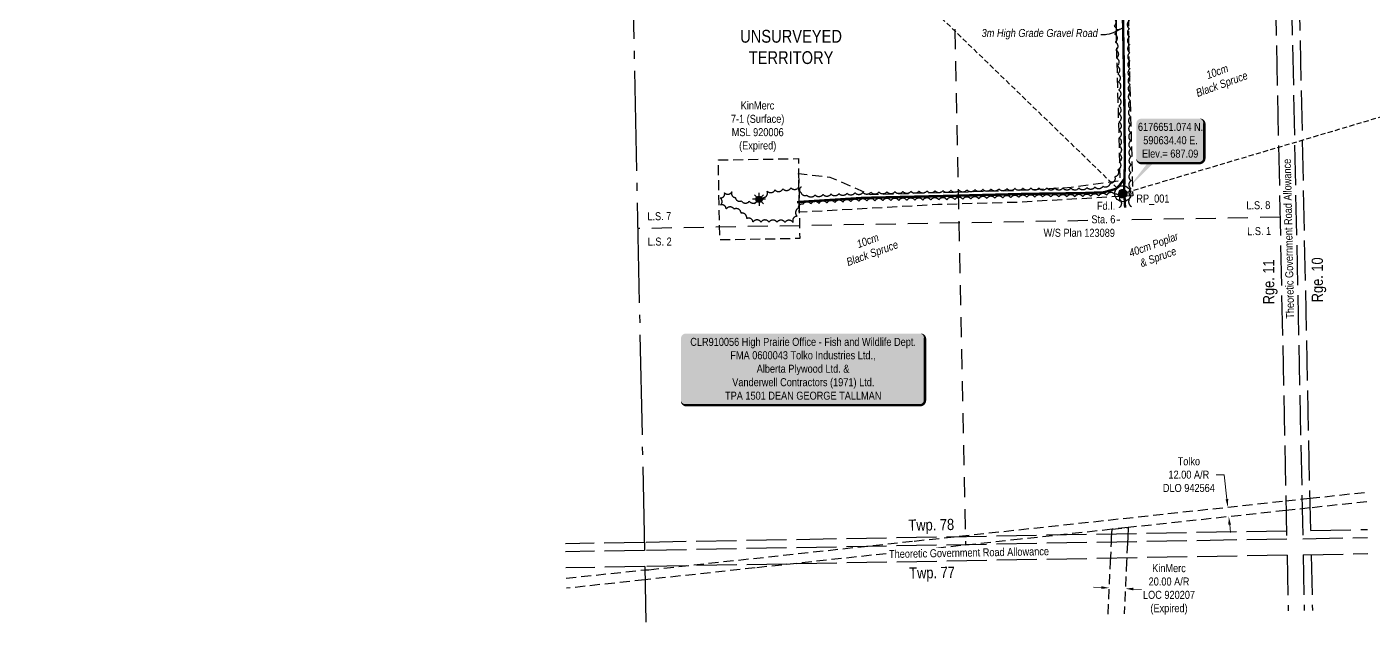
# Model space of a CAD drawing. Extents: x 589216 to 594376, y 6176108 to 6179908.
# Drawn here: x 589265 to 590947, y 6176108 to 6176859 of the extents above; entities that cross this region are included whole.
import ezdxf
from ezdxf.enums import TextEntityAlignment as Align

# ---------------------------------------------------------------- set-up
doc = ezdxf.new("R2010")
doc.units = 0
doc.header["$LTSCALE"] = 5
doc.header["$PDSIZE"] = 0.5
for name, pattern in [('0', [1, 1, 0]), ('foc-ACCESSROAD', [3.75, 2.5, -1.25]), ('foc-LSD', [8, 5, -3]), ('foc-QUARTERLINE', [33, 25, -3, 2, -3]), ('foc-TIELINE', [1.875, 1.25, -0.625]), ('foc-UNSURVEYED', [12.5, 10, -2.5])]:
    doc.linetypes.add(name, pattern=pattern)
doc.layers.get('Defpoints').update_dxf_attribs({"color": 9})
for name, color, linetype in [('35', 37, 'Continuous'), ('AS-ROADS', 254, 'Continuous'), ('AS-SYMBOL', 7, 'Continuous'), ('C-AR', 13, 'foc-ACCESSROAD'), ('C-WS', 13, 'foc-ACCESSROAD'), ('D-TXT', 6, 'Continuous'), ('DETAIL-T', 7, 'Continuous'), ('F-AR', 190, 'foc-ACCESSROAD'), ('L-MON', 1, 'Continuous'), ('L-QSEC', 8, 'foc-QUARTERLINE'), ('L-ROAD-T', 7, 'Continuous'), ('L-SECTION-LSD', 7, 'foc-LSD'), ('L-TIE', 7, 'foc-TIELINE'), ('L-UNS-T', 3, 'Continuous'), ('L-USEC', 7, 'foc-UNSURVEYED'), ('T-BUSH', 110, '0'), ('T-BUSH-T', 110, 'Continuous')]:
    doc.layers.add(name, color=color, linetype=linetype)
for name, color, linetype, lineweight in [('C-AR-T', 13, 'Continuous', 9), ('C-WS-T', 13, 'Continuous', 9), ('F-AR-T', 190, 'Continuous', 9), ('T-TEXT', 48, 'Continuous', 18)]:
    doc.layers.add(name, color=color, linetype=linetype, lineweight=lineweight)
doc.styles.add('100L', font='ARIALN.TTF', dxfattribs={"height": 11})
doc.styles.add('80', font='ARIALN.TTF', dxfattribs={"height": 10})
doc.styles.add('80CG', font='ARIALN.TTF', dxfattribs={"height": 10})
doc.styles.add('80L', font='ARIALN.TTF', dxfattribs={"height": 10})
doc.styles.add('80LS', font='ARIALNI.TTF', dxfattribs={"height": 10})
doc.dimstyles.new('Compass 5 000', dxfattribs={"dimscale": 5, "dimtxt": 9, "dimasz": 2, "dimexe": 0.2, "dimexo": 0.0625, "dimgap": 0.5, "dimtad": 0, "dimtih": 1, "dimtoh": 1, "dimzin": 0, "dimdsep": 46, "dimtxsty": '80CG', "dimcen": 0.1, "dimse1": 1, "dimse2": 1, "dimclrd": 256, "dimclrt": 256, "dimaunit": 1, "dimadec": 4, "dimazin": 0, "dimtfac": 0.06, "dimtofl": 0, "dimtmove": 0, "dimatfit": 1, "dimfxl": 0.2, "dimtolj": 1, "dimtzin": 0, "dimlwd": -1, "dimarcsym": 0})

# ---------------------------------------------------------------- blocks, each defined once
blk = doc.blocks.new('fdia')
at = {"color": 255, "const_width": 1}
blk.add_lwpolyline([(-0.5, 0, 1), (0.5, 0, 1)], format="xyb", close=True, dxfattribs=at)
blk = doc.blocks.new('Fdiaa')
blk.add_blockref('fdia', (0, 0))
blk = doc.blocks.new('fdib')
at = {"color": 1, "const_width": 1.6}
blk.add_lwpolyline([(-0.4, 0, 1), (0.4, 0, 1)], format="xyb", close=True, dxfattribs=at)
at = {"color": 1}
blk.add_circle((0, 0), 0.8, dxfattribs=at)
blk = doc.blocks.new('Fdibb')
blk.add_blockref('fdib', (0, 0))
blk = doc.blocks.new('fdicc')
for name in ['Fdibb', 'Fdiaa']:
    blk.add_blockref(name, (0, 0))
blk = doc.blocks.new('FDI')
blk.add_blockref('fdicc', (0, 0))
blk = doc.blocks.new('GAS')
h = blk.add_hatch(color=255)
h.dxf.hatch_style = 1
edge = h.paths.add_edge_path()
edge.add_arc((0, 0), 0.9, 0, 360)
for p, q in [((-0.81, 0), (-1.62, 0)), ((-0.57, 0.57), (-1.14, 1.14)), ((0, 0.81), (0, 1.62)), ((0.57, 0.57), (1.14, 1.14)), ((1.62, 0), (0.81, 0)), ((-0.57, -0.57), (-1.14, -1.14)), ((0, -0.81), (0, -1.62)), ((1.14, -1.14), (0.57, -0.57))]:
    blk.add_line(p, q)
blk.add_circle((0, 0), 0.8)
blk = doc.blocks.new('*U449')
h = blk.add_hatch(color=254)
edge = h.paths.add_edge_path()
edge.add_line((-36.5, -28.5), (36.5, -28.5))
edge.add_arc((36.5, -22.5), 6, 270, 360)
edge.add_line((42.5, -22.5), (42.5, 21))
edge.add_arc((36.5, 21), 6, 0, 90)
edge.add_line((36.5, 27), (-36.5, 27))
edge.add_arc((-36.5, 21), 6, 90, 180)
edge.add_line((-42.5, 21), (-42.5, -22.5))
edge.add_arc((-36.5, -22.5), 6, 180, 270)
at = {"color": 1, "flags": 128}
blk.add_lwpolyline([(-36.5, -28.5, 3, 3, 0), (36.5, -28.5, 3, 3, 0.414214), (42.5, -22.5, 3, 3, 0), (42.5, 21, 3, 0, 0.414214), (36.5, 27, 0, 0, 0), (-36.5, 27, 0, 0, 0.414214), (-42.5, 21, 0, 0, 0), (-42.5, -22.5, 0, 3, 0.414214)], format="xyseb", close=True, dxfattribs=at)
blk.add_lwpolyline([(-53.4, -60.7, 0, 10, 0), (0, 0, 5, 5, 0)], format="xyseb", dxfattribs=at)
at = {"color": 1, "style": '80'}
blk.add_attdef('ENTER_TEXT_001', (-36, -5), '', height=10, dxfattribs=at)
blk = doc.blocks.new('*D451')
at = {"layer": 'Defpoints', "color": 0, "transparency": 16777216}
for p in [(590761.6, 6176259), (590765.5, 6176259.4), (590762.9, 6176247.1)]:
    blk.add_point(p, dxfattribs=at)
at = {"layer": 'F-AR-T', "transparency": 16777216}
for p, q in [((590761.1, 6176300), (590751.1, 6176300)), ((590764.4, 6176269.4), (590761.1, 6176300)), ((590767.9, 6176237.6), (590769, 6176227.6))]:
    blk.add_line(p, q, dxfattribs=at)
for points in [[(590766.1, 6176269.6), (590762.8, 6176269.2), (590765.5, 6176259.4)], [(590769.5, 6176237.7), (590766.2, 6176237.4), (590766.8, 6176247.5)]]:
    blk.add_solid(points, dxfattribs=at)
at = {"layer": 'F-AR-T', "transparency": 16777216, "insert": (590716.9, 6176300), "char_height": 10, "attachment_point": 5, "style": '80CG'}
blk.add_mtext('\\A1;Tolko\\P12.00 A/R\\PDLO 942564', dxfattribs=at)
blk = doc.blocks.new('*D452')
at = {"layer": 'C-AR-T', "transparency": 16777216}
for p, q in [((590607.6, 6176158.9), (590597.6, 6176159.4)), ((590647.6, 6176157.1), (590657.8, 6176156.7))]:
    blk.add_line(p, q, dxfattribs=at)
for points in [[(590607.7, 6176160.6), (590607.5, 6176157.3), (590617.6, 6176158.5)], [(590647.7, 6176158.8), (590647.5, 6176155.4), (590637.6, 6176157.6)]]:
    blk.add_solid(points, dxfattribs=at)
at = {"layer": 'Defpoints', "color": 0, "transparency": 16777216}
for p in [(590618.2, 6176171.3), (590638.2, 6176170.4), (590637.6, 6176157.6)]:
    blk.add_point(p, dxfattribs=at)
at = {"layer": 'C-AR-T', "transparency": 16777216, "insert": (590692.1, 6176156.7), "char_height": 10, "attachment_point": 5, "style": '80CG'}
blk.add_mtext('\\A1;KinMerc\\P20.00 A/R\\PLOC 920207\\P(Expired)', dxfattribs=at)
blk = doc.blocks.new('*U432')
h = blk.add_hatch(color=255)
edge = h.paths.add_edge_path()
edge.add_line((-146.5, -45.5), (146.5, -45.5))
edge.add_arc((146.5, -39.5), 6, 270, 360)
edge.add_line((152.5, -39.5), (152.5, 38))
edge.add_arc((146.5, 38), 6, 0, 90)
edge.add_line((146.5, 44), (-146.5, 44))
edge.add_arc((-146.5, 38), 6, 90, 180)
edge.add_line((-152.5, 38), (-152.5, -39.5))
edge.add_arc((-146.5, -39.5), 6, 180, 270)
at = {"color": 44, "flags": 128}
blk.add_lwpolyline([(-146.5, -45.5, 3, 3, 0), (146.5, -45.5, 3, 3, 0.414214), (152.5, -39.5, 3, 3, 0), (152.5, 38, 3, 0, 0.414214), (146.5, 44, 0, 0, 0), (-146.5, 44, 0, 0, 0.414214), (-152.5, 38, 0, 0, 0), (-152.5, -39.5, 0, 3, 0.414214)], format="xyseb", close=True, dxfattribs=at)
at = {"color": 44, "style": '80'}
blk.add_attdef('ENTER_TEXT_001', (-36, -5), '', height=10, dxfattribs=at)

msp = doc.modelspace()

# ---------------------------------------------------------------- linework, layer by layer
at = {"layer": '35', "color": 3}
msp.add_circle((590634.398, 6176651.074), 9.996, dxfattribs=at)
at = {"layer": 'AS-ROADS', "const_width": 2.999, "flags": 128}
for points in [[(590963.209, 6177210.574), (590882.232, 6177209.436), (590774.473, 6177207.91), (590663.918, 6177205.955), (590656.94, 6177206.388), (590652.598, 6177204.042), (590647.697, 6177201.171), (590642.56, 6177195.421), (590638.617, 6177184.973), (590637.241, 6177171.85), (590636.976, 6177119.7), (590636.024, 6177028.309), (590634.154, 6176891.729), (590636.078, 6176788.431), (590636.97, 6176689.9), (590636.083, 6176656.578), (590637.243, 6176633.717)], [(590636.195, 6176669.497), (590630.798, 6176662.208), (590625.92, 6176657.086), (590610.36, 6176652.754), (590583.508, 6176651.736), (590516.524, 6176650.882), (590415.655, 6176648.274), (590310.657, 6176645.841), (590227.326, 6176640.537)]]:
    msp.add_lwpolyline(points, dxfattribs=at)
at = {"layer": 'C-AR', "flags": 128}
msp.add_lwpolyline([(590641.506, 6176841.059), (590646.844, 6176648.446), (590502.098, 6176640.228), (590403.112, 6176637.431), (590230.239, 6176627.83), (590229.427, 6176676.107), (590268.577, 6176671.758), (590318.963, 6176650.061), (590501.462, 6176655.216), (590569.981, 6176659.106), (590631.314, 6176667.39), (590626.505, 6176840.895), (590627.543, 6177015.361), (590626.552, 6177196.442), (590653.247, 6177206.342), (590660.198, 6177187.598), (590643.524, 6177180.513), (590642.544, 6177015.626), (590641.506, 6176841.059)], close=True, dxfattribs=at)
at = {"layer": 'C-AR'}
msp.add_lwpolyline([(590616.128, 6176125.788), (590619.079, 6176191.141), (590620.174, 6176215.393), (590620.45, 6176221.331), (590620.932, 6176231.732), (590641.065, 6176233.908), (590640.497, 6176221.675), (590640.163, 6176214.478), (590639.125, 6176191.485), (590636.175, 6176126.142)], dxfattribs=at)
at = {"layer": 'C-WS', "flags": 128}
msp.add_lwpolyline([(590229.419, 6176676.593), (590229.884, 6176648.95), (590230.019, 6176640.953), (590230.231, 6176628.317), (590230.793, 6176594.979), (590130.845, 6176593.297), (590129.163, 6176693.244), (590229.111, 6176694.925), (590229.419, 6176676.593)], close=True, dxfattribs=at)
at = {"layer": 'F-AR'}
for points in [[(589939.015, 6176170.557), (590036.842, 6176181.193), (590042.421, 6176181.288), (590373.933, 6176217.11), (590837.834, 6176267.255), (590867.937, 6176270.508), (590939.083, 6176278.198)], [(590939.334, 6176266.151), (590868.182, 6176258.461), (590838.079, 6176255.208), (590641.065, 6176233.908), (590620.932, 6176231.732), (590506.659, 6176219.381), (590175.072, 6176183.547), (590037.095, 6176168.638), (589939.3, 6176158.069)]]:
    msp.add_lwpolyline(points, dxfattribs=at)
at = {"layer": 'L-QSEC', "flags": 128}
for points in [[(590020.912, 6176969.587), (590036.724, 6176205.37)], [(590037.14, 6176185.265), (590038.581, 6176115.598)]]:
    msp.add_lwpolyline(points, dxfattribs=at)
at = {"layer": 'L-SECTION-LSD', "flags": 128}
for points in [[(590421.283, 6177016.641), (590438.043, 6176212.452)], [(590830.783, 6176621.619), (590028.405, 6176607.462)]]:
    msp.add_lwpolyline(points, dxfattribs=at)
at = {"layer": 'L-TIE'}
msp.add_line((590634.398, 6176651.074), (589265.286, 6177977.466), dxfattribs=at)
at = {"layer": 'L-USEC', "flags": 128}
for points in [[(590822.39, 6177023.718), (590839.176, 6176219.53)], [(590842.495, 6177024.138), (590859.281, 6176219.926)], [(590869.123, 6176230.175), (590852.548, 6177024.313)], [(590036.516, 6176215.421), (589938.032, 6176213.684)], [(590838.966, 6176229.581), (590036.516, 6176215.421)], [(590839.24, 6176219.531), (590036.784, 6176205.371)], [(590859.281, 6176219.926), (590940.266, 6176221.521)], [(590869.123, 6176230.175), (590940.056, 6176231.572)], [(590036.784, 6176205.371), (589938.261, 6176203.633)], [(590839.595, 6176199.425), (590037.14, 6176185.265)], [(590839.595, 6176199.425), (590841.049, 6176129.756)], [(590859.7, 6176199.822), (590940.685, 6176201.416)], [(590859.7, 6176199.822), (590861.155, 6176130.111)], [(590869.752, 6176200.02), (590871.207, 6176130.289)], [(590037.14, 6176185.265), (590037.14, 6176185.265), (589938.719, 6176183.529)]]:
    msp.add_lwpolyline(points, dxfattribs=at)
at = {"layer": 'T-BUSH', "flags": 128}
for points in [[(590622.241, 6177237.443, -0.52056705), (590624.656, 6177227.743, -0.52056705), (590627.755, 6177218.297, -0.52056705), (590632.255, 6177209.371, -0.52056705), (590633.596, 6177199.699, -0.52056705), (590631.551, 6177189.96, -0.52056705), (590630.625, 6177180.041, -0.52056705), (590630.207, 6177170.055, -0.52056705), (590630.135, 6177160.059, -0.52056705), (590630.062, 6177150.063, -0.52056705), (590629.99, 6177140.067, -0.52056705), (590629.918, 6177130.072, -0.52056705), (590629.847, 6177120.076, -0.52056705), (590629.81, 6177110.08, -0.52056705), (590629.773, 6177100.084, -0.52056705), (590629.736, 6177090.088, -0.52056705), (590629.699, 6177080.092, -0.52056705), (590629.662, 6177070.096, -0.52056705), (590629.625, 6177060.1, -0.52056705), (590629.588, 6177050.104, -0.52056705), (590629.551, 6177040.108, -0.52056705), (590629.513, 6177030.112, -0.52056705), (590629.096, 6177020.128, -0.52056705), (590628.498, 6177010.15, -0.52056705), (590627.9, 6177000.172, -0.52056705), (590627.302, 6176990.193, -0.52056705), (590626.704, 6176980.215, -0.52056705), (590626.106, 6176970.237, -0.52056705), (590625.508, 6176960.259, -0.52056705), (590624.91, 6176950.281, -0.52056705), (590624.312, 6176940.303, -0.52056705), (590623.714, 6176930.325, -0.52056705), (590623.116, 6176920.346, -0.52056705), (590622.518, 6176910.368, -0.52056705), (590621.92, 6176900.39, -0.52056705), (590621.322, 6176890.412, -0.52056705), (590622.008, 6176880.444, -0.52056705), (590622.773, 6176870.478, -0.52056705), (590623.538, 6176860.511, -0.52056705), (590624.303, 6176850.544, -0.52056705), (590625.068, 6176840.577, -0.52056705), (590625.832, 6176830.611, -0.52056705), (590626.597, 6176820.644, -0.52056705), (590627.362, 6176810.677, -0.52056705), (590628.127, 6176800.71, -0.52056705), (590628.892, 6176790.744, -0.52056705), (590629.254, 6176780.76, -0.52056705), (590629.353, 6176770.764, -0.52056705), (590629.453, 6176760.768, -0.52056705), (590629.552, 6176750.773, -0.52056705), (590629.651, 6176740.777, -0.52056705), (590629.75, 6176730.782, -0.52056705), (590629.849, 6176720.786, -0.52056705), (590629.949, 6176710.791, -0.52056705), (590630.048, 6176700.795, -0.52056705), (590629.967, 6176690.813, -0.52056705), (590628.315, 6176680.955, -0.52056705), (590624.372, 6176672.059, -0.52056705), (590618.484, 6176663.982, -0.52056705), (590609.47, 6176660.082, -0.52056705), (590599.498, 6176659.388, -0.52056705), (590589.526, 6176658.694, -0.52056705), (590579.55, 6176658.126, -0.52056705), (590569.554, 6176658.131, -0.52056705), (590559.558, 6176658.135, -0.52056705), (590549.562, 6176658.14, -0.52056705), (590539.566, 6176658.145, -0.52056705), (590529.569, 6176658.15, -0.52056705), (590519.573, 6176658.154, -0.52056705), (590509.58, 6176658.005, -0.52056705), (590499.589, 6176657.694, -0.52056705), (590489.597, 6176657.383, -0.52056705), (590479.606, 6176657.072, -0.52056705), (590469.615, 6176656.761, -0.52056705), (590459.624, 6176656.45, -0.52056705), (590449.632, 6176656.139, -0.52056705), (590439.641, 6176655.829, -0.52056705), (590429.65, 6176655.518, -0.52056705), (590419.659, 6176655.207, -0.52056705), (590409.667, 6176654.931, -0.52056705), (590399.673, 6176654.709, -0.52056705), (590389.679, 6176654.488, -0.52056705), (590379.686, 6176654.266, -0.52056705), (590369.692, 6176654.044, -0.52056705), (590359.699, 6176653.823, -0.52056705), (590349.705, 6176653.601, -0.52056705), (590339.711, 6176653.38, -0.52056705), (590329.718, 6176653.158, -0.52056705), (590319.724, 6176652.936, -0.52056705), (590309.732, 6176652.669, -0.52056705), (590299.75, 6176652.147, -0.52056705), (590289.767, 6176651.625, -0.52056705), (590279.785, 6176651.104, -0.52056705), (590269.802, 6176650.582, -0.52056705), (590259.82, 6176650.061, -0.52056705), (590249.838, 6176649.539, -0.52056705), (590239.855, 6176649.018, -0.52056705), (590232.979, 6176651.842, -0.52056705), (590232.804, 6176659.817, -0.52056705)], [(592650.911, 6177198.421, 0.52056705), (592649.765, 6177208.351, 0.52056705), (592648.077, 6177218.067, 0.52056705), (592641.202, 6177225.064, 0.52056705), (592632.527, 6177230.029, 0.52056705), (592622.748, 6177231.309, 0.52056705), (592612.76, 6177230.894, 0.52056705), (592602.773, 6177230.479, 0.52056705), (592592.785, 6177230.064, 0.52056705), (592582.793, 6177229.873, 0.52056705), (592572.797, 6177229.812, 0.52056705), (592562.801, 6177229.751, 0.52056705), (592552.805, 6177229.689, 0.52056705), (592542.809, 6177229.628, 0.52056705), (592532.813, 6177229.567, 0.52056705), (592522.818, 6177229.482, 0.52056705), (592512.824, 6177229.246, 0.52056705), (592502.831, 6177229.009, 0.52056705), (592492.838, 6177228.773, 0.52056705), (592482.845, 6177228.537, 0.52056705), (592472.851, 6177228.3, 0.52056705), (592462.858, 6177228.064, 0.52056705), (592452.865, 6177227.828, 0.52056705), (592442.871, 6177227.612, 0.52056705), (592432.876, 6177227.441, 0.52056705), (592422.882, 6177227.27, 0.52056705), (592412.887, 6177227.099, 0.52056705), (592402.893, 6177226.929, 0.52056705), (592392.898, 6177226.758, 0.52056705), (592382.903, 6177226.587, 0.52056705), (592372.909, 6177226.416, 0.52056705), (592362.914, 6177226.245, 0.52056705), (592352.919, 6177226.092, 0.52056705), (592342.924, 6177225.984, 0.52056705), (592332.928, 6177225.875, 0.52056705), (592322.933, 6177225.767, 0.52056705), (592312.937, 6177225.659, 0.52056705), (592302.942, 6177225.551, 0.52056705), (592292.947, 6177225.442, 0.52056705), (592282.951, 6177225.334, 0.52056705), (592272.956, 6177225.2, 0.52056705), (592262.961, 6177225.06, 0.52056705), (592252.966, 6177224.92, 0.52056705), (592242.971, 6177224.78, 0.52056705), (592232.976, 6177224.64, 0.52056705), (592222.98, 6177224.5, 0.52056705), (592212.985, 6177224.381, 0.52056705), (592202.99, 6177224.278, 0.52056705), (592192.994, 6177224.176, 0.52056705), (592182.999, 6177224.073, 0.52056705), (592173.003, 6177223.97, 0.52056705), (592163.007, 6177223.868, 0.52056705), (592153.012, 6177223.765, 0.52056705), (592143.02, 6177223.488, 0.52056705), (592133.028, 6177223.209, 0.52056705), (592123.035, 6177222.93, 0.52056705), (592113.043, 6177222.652, 0.52056705), (592103.051, 6177222.373, 0.52056705), (592093.059, 6177222.094, 0.52056705), (592083.067, 6177221.815, 0.52056705), (592073.074, 6177221.584, 0.52056705), (592063.078, 6177221.46, 0.52056705), (592053.083, 6177221.337, 0.52056705), (592043.088, 6177221.213, 0.52056705), (592033.092, 6177221.09, 0.52056705), (592023.097, 6177220.966, 0.52056705), (592013.102, 6177220.816, 0.52056705), (592003.108, 6177220.619, 0.52056705), (591993.114, 6177220.422, 0.52056705), (591983.12, 6177220.225, 0.52056705), (591973.126, 6177220.028, 0.52056705), (591963.132, 6177219.831, 0.52056705), (591953.137, 6177219.635, 0.52056705), (591943.143, 6177219.438, 0.52056705), (591933.149, 6177219.241, 0.52056705), (591923.154, 6177219.078, 0.52056705), (591913.16, 6177218.921, 0.52056705), (591903.165, 6177218.764, 0.52056705), (591893.17, 6177218.606, 0.52056705), (591883.175, 6177218.442, 0.52056705), (591873.182, 6177218.228, 0.52056705), (591863.188, 6177218.014, 0.52056705), (591853.194, 6177217.8, 0.52056705), (591843.2, 6177217.586, 0.52056705), (591833.206, 6177217.372, 0.52056705), (591823.213, 6177217.158, 0.52056705), (591813.219, 6177216.932, 0.52056705), (591803.226, 6177216.699, 0.52056705), (591793.233, 6177216.466, 0.52056705), (591783.239, 6177216.233, 0.52056705), (591773.246, 6177216, 0.52056705), (591763.252, 6177215.767, 0.52056705), (591753.259, 6177215.526, 0.52056705), (591743.266, 6177215.279, 0.52056705), (591733.273, 6177215.033, 0.52056705), (591723.28, 6177214.786, 0.52056705), (591713.287, 6177214.54, 0.52056705), (591703.294, 6177214.294, 0.52056705), (591693.301, 6177214.047, 0.52056705), (591683.308, 6177213.801, 0.52056705), (591673.315, 6177213.556, 0.52056705), (591663.321, 6177213.358, 0.52056705), (591653.327, 6177213.161, 0.52056705), (591643.333, 6177212.963, 0.52056705), (591633.339, 6177212.765, 0.52056705), (591623.345, 6177212.567, 0.52056705), (591613.35, 6177212.37, 0.52056705), (591603.356, 6177212.172, 0.52056705), (591593.362, 6177211.974, 0.52056705), (591583.368, 6177211.776, 0.52056705), (591573.374, 6177211.579, 0.52056705), (591563.38, 6177211.381, 0.52056705), (591553.386, 6177211.183, 0.52056705), (591543.392, 6177210.985, 0.52056705), (591533.398, 6177210.788, 0.52056705), (591523.403, 6177210.59, 0.52056705), (591513.408, 6177210.46, 0.52056705), (591503.413, 6177210.33, 0.52056705), (591493.418, 6177210.201, 0.52056705), (591483.423, 6177210.071, 0.52056705), (591473.427, 6177209.941, 0.52056705), (591463.432, 6177209.812, 0.52056705), (591453.437, 6177209.682, 0.52056705), (591443.442, 6177209.553, 0.52056705), (591433.447, 6177209.423, 0.52056705), (591423.451, 6177209.294, 0.52056705), (591413.456, 6177209.164, 0.52056705), (591403.461, 6177209.034, 0.52056705), (591393.466, 6177208.905, 0.52056705), (591383.47, 6177208.773, 0.52056705), (591373.475, 6177208.636, 0.52056705), (591363.48, 6177208.499, 0.52056705), (591353.485, 6177208.363, 0.52056705), (591343.49, 6177208.226, 0.52056705), (591333.495, 6177208.089, 0.52056705), (591323.5, 6177207.952, 0.52056705), (591313.505, 6177207.816, 0.52056705), (591303.509, 6177207.679, 0.52056705), (591293.514, 6177207.542, 0.52056705), (591283.519, 6177207.406, 0.52056705), (591273.524, 6177207.317, 0.52056705), (591263.528, 6177207.235, 0.52056705), (591253.532, 6177207.154, 0.52056705), (591243.536, 6177207.072, 0.52056705), (591233.541, 6177206.99, 0.52056705), (591223.545, 6177206.909, 0.52056705), (591213.549, 6177206.827, 0.52056705), (591203.553, 6177206.745, 0.52056705), (591193.558, 6177206.664, 0.52056705), (591183.562, 6177206.582, 0.52056705), (591173.566, 6177206.5, 0.52056705), (591163.57, 6177206.419, 0.52056705), (591153.575, 6177206.337, 0.52056705), (591143.579, 6177206.255, 0.52056705), (591133.583, 6177206.165, 0.52056705), (591123.589, 6177205.961, 0.52056705), (591113.595, 6177205.758, 0.52056705), (591103.601, 6177205.555, 0.52056705), (591093.607, 6177205.352, 0.52056705), (591083.613, 6177205.148, 0.52056705), (591073.619, 6177204.945, 0.52056705), (591063.625, 6177204.742, 0.52056705), (591053.631, 6177204.538, 0.52056705), (591043.637, 6177204.335, 0.52056705), (591033.643, 6177204.183, 0.52056705), (591023.648, 6177204.035, 0.52056705), (591013.653, 6177203.886, 0.52056705), (591003.658, 6177203.738, 0.52056705), (590993.663, 6177203.589, 0.52056705), (590983.668, 6177203.44, 0.52056705), (590973.673, 6177203.292, 0.52056705), (590963.678, 6177203.143, 0.52056705), (590953.683, 6177203.02, 0.52056705), (590943.687, 6177202.901, 0.52056705), (590933.692, 6177202.782, 0.52056705), (590923.697, 6177202.663, 0.52056705), (590913.701, 6177202.545, 0.52056705), (590903.706, 6177202.426, 0.52056705), (590893.71, 6177202.307, 0.52056705), (590883.715, 6177202.188, 0.52056705), (590873.72, 6177202.022, 0.52056705), (590863.726, 6177201.837, 0.52056705), (590853.732, 6177201.653, 0.52056705), (590843.737, 6177201.469, 0.52056705), (590833.743, 6177201.284, 0.52056705), (590823.749, 6177201.1, 0.52056705), (590813.754, 6177200.915, 0.52056705), (590803.76, 6177200.731, 0.52056705), (590793.766, 6177200.547, 0.52056705), (590783.771, 6177200.362, 0.52056705), (590773.777, 6177200.178, 0.52056705), (590763.783, 6177199.971, 0.52056705), (590753.789, 6177199.764, 0.52056705), (590743.795, 6177199.557, 0.52056705), (590733.801, 6177199.35, 0.52056705), (590723.807, 6177199.144, 0.52056705), (590713.813, 6177198.937, 0.52056705), (590703.819, 6177198.73, 0.52056705), (590693.825, 6177198.523, 0.52056705), (590683.832, 6177198.316, 0.52056705), (590673.838, 6177198.109, 0.52056705), (590663.899, 6177197.61, 0.52056705), (590654.845, 6177193.638, 0.52056705), (590648.11, 6177186.311, 0.52056705), (590644.986, 6177177.012, 0.52056705), (590644.164, 6177167.07, 0.52056705), (590644.092, 6177157.074, 0.52056705), (590644.021, 6177147.078, 0.52056705), (590643.95, 6177137.083, 0.52056705), (590643.879, 6177127.087, 0.52056705), (590643.816, 6177117.091, 0.52056705), (590643.774, 6177107.095, 0.52056705), (590643.732, 6177097.099, 0.52056705), (590643.691, 6177087.103, 0.52056705), (590643.649, 6177077.107, 0.52056705), (590643.607, 6177067.111, 0.52056705), (590643.566, 6177057.115, 0.52056705), (590643.524, 6177047.119, 0.52056705), (590643.482, 6177037.123, 0.52056705), (590643.439, 6177027.127, 0.52056705), (590643.342, 6177017.132, 0.52056705), (590643.246, 6177007.136, 0.52056705), (590643.149, 6176997.14, 0.52056705), (590643.052, 6176987.145, 0.52056705), (590642.955, 6176977.149, 0.52056705), (590642.859, 6176967.154, 0.52056705), (590642.762, 6176957.158, 0.52056705), (590642.665, 6176947.162, 0.52056705), (590642.568, 6176937.167, 0.52056705), (590642.472, 6176927.171, 0.52056705), (590642.375, 6176917.176, 0.52056705), (590642.278, 6176907.18, 0.52056705), (590642.182, 6176897.184, 0.52056705), (590642.154, 6176887.189, 0.52056705), (590642.305, 6176877.194, 0.52056705), (590642.456, 6176867.199, 0.52056705), (590642.606, 6176857.204, 0.52056705), (590642.757, 6176847.209, 0.52056705), (590642.908, 6176837.214, 0.52056705), (590643.058, 6176827.22, 0.52056705), (590643.209, 6176817.225, 0.52056705), (590643.36, 6176807.23, 0.52056705), (590643.511, 6176797.235, 0.52056705), (590643.658, 6176787.24, 0.52056705), (590643.772, 6176777.244, 0.52056705), (590643.886, 6176767.249, 0.52056705), (590644, 6176757.254, 0.52056705), (590644.114, 6176747.258, 0.52056705), (590644.228, 6176737.263, 0.52056705), (590644.342, 6176727.267, 0.52056705), (590644.455, 6176717.272, 0.52056705), (590644.569, 6176707.276, 0.52056705), (590644.683, 6176697.281, 0.52056705), (590644.737, 6176687.286, 0.52056705), (590644.656, 6176677.29, 0.52056705), (590644.575, 6176667.294, 0.52056705), (590644.494, 6176657.298, 0.52056705), (590644.735, 6176647.306, 0.52056705), (590645.091, 6176634.736, 0.52056705)], [(590630.137, 6176633.886, 0.52056705), (590630.728, 6176643.678, 0.52056705), (590624.048, 6176650.562, 0.52056705), (590614.313, 6176649.293, 0.52056705), (590604.394, 6176648.302, 0.52056705), (590594.407, 6176647.871, 0.52056705), (590584.421, 6176647.44, 0.52056705), (590574.426, 6176647.319, 0.52056705), (590564.43, 6176647.235, 0.52056705), (590554.434, 6176647.15, 0.52056705), (590544.439, 6176647.066, 0.52056705), (590534.443, 6176646.981, 0.52056705), (590524.447, 6176646.897, 0.52056705), (590514.453, 6176646.756, 0.52056705), (590504.462, 6176646.43, 0.52056705), (590494.471, 6176646.104, 0.52056705), (590484.48, 6176645.778, 0.52056705), (590474.49, 6176645.452, 0.52056705), (590464.499, 6176645.126, 0.52056705), (590454.508, 6176644.8, 0.52056705), (590444.517, 6176644.474, 0.52056705), (590434.527, 6176644.148, 0.52056705), (590424.536, 6176643.822, 0.52056705), (590414.545, 6176643.519, 0.52056705), (590404.55, 6176643.385, 0.52056705), (590394.554, 6176643.251, 0.52056705), (590384.559, 6176643.117, 0.52056705), (590374.564, 6176642.983, 0.52056705), (590364.569, 6176642.849, 0.52056705), (590354.574, 6176642.715, 0.52056705), (590344.579, 6176642.581, 0.52056705), (590334.583, 6176642.447, 0.52056705), (590324.588, 6176642.313, 0.52056705), (590314.593, 6176642.178, 0.52056705), (590304.607, 6176641.789, 0.52056705), (590294.627, 6176641.226, 0.52056705), (590284.647, 6176640.662, 0.52056705), (590274.666, 6176640.099, 0.52056705), (590264.686, 6176639.535, 0.52056705), (590254.706, 6176638.971, 0.52056705), (590244.726, 6176638.408, 0.52056705), (590234.746, 6176637.844, 0.52056705), (590228.838, 6176632.877, 0.52056705), (590227.497, 6176622.971, 0.52056705), (590222.337, 6176615.218, 0.52056705), (590212.342, 6176615.336, 0.52056705), (590202.346, 6176615.455, 0.52056705), (590192.351, 6176615.574, 0.52056705), (590182.356, 6176615.692, 0.52056705), (590172.36, 6176615.811, 0.52056705), (590164.445, 6176619.943, 0.52056705), (590157.554, 6176626.891, 0.52056705), (590148.866, 6176631.835, 0.52056705), (590138.914, 6176632.032, 0.52056705), (590131.77, 6176636.851, 0.52056705), (590131.321, 6176645.79, 0.52056705), (590136.898, 6176652.155, 0.52056705), (590145.866, 6176653.419, 0.52056705), (590150.283, 6176646.244, 0.52056705), (590157.804, 6176642.171, 0.52056705), (590167.787, 6176641.666, 0.52056705), (590177.727, 6176641.944, 0.52056705), (590185.446, 6176646.216, 0.52056705), (590189.995, 6176654.396, 0.52056705), (590199.902, 6176655.728, 0.52056705), (590209.809, 6176657.061, 0.52056705), (590219.715, 6176658.394, 0.52056705), (590229.807, 6176659.751, 0.52056705)]]:
    msp.add_lwpolyline(points, format="xyb", dxfattribs=at)

# ---------------------------------------------------------------- block references
ref = msp.add_blockref('*U432', (590234.791, 6176432.32), dxfattribs=dict(xscale=0.99960621, yscale=0.99960621, zscale=0.99960621))
ref.add_attrib('ENTER_TEXT_001', 'CLR910056 High Prairie Office - Fish and Wildlife Dept.', (590094.031, 6176460.922), dxfattribs={"color": 44, "height": 9.99606, "style": '80'})
ref.add_attrib('ENTER_TEXT_002', 'FMA 0600043 Tolko Industries Ltd.,', (590144.093, 6176444.221), dxfattribs={"color": 44, "height": 9.99606, "style": '80'})
ref.add_attrib('ENTER_TEXT_003', 'Alberta Plywood Ltd. &', (590176.993, 6176427.39), dxfattribs={"color": 44, "height": 9.99606, "style": '80'})
ref.add_attrib('ENTER_TEXT_004', 'Vanderwell Contractors (1971) Ltd.', (590146.463, 6176410.553), dxfattribs={"color": 44, "height": 9.99606, "style": '80'})
ref.add_attrib('ENTER_TEXT_005', 'TPA 1501 DEAN GEORGE TALLMAN', (590137.442, 6176393.715), dxfattribs={"color": 44, "height": 9.99606, "style": '80'})
at = {"layer": 'AS-SYMBOL', "xscale": 4.99999999999998, "yscale": 4.99999999999998, "zscale": 4.99999999999998}
msp.add_blockref('GAS', (590179.938, 6176644.059), dxfattribs=at)
at = {"layer": 'DETAIL-T'}
ref = msp.add_blockref('*U449', (590693.741, 6176717.787), dxfattribs=dict(at, xscale=0.99960621, yscale=0.99960621, zscale=0.99960621))
ref.add_attrib('ENTER_TEXT_001', '6176651.074 N.', (590653.276, 6176729.555), dxfattribs={"layer": '0', "color": 1, "height": 9.99606, "style": '80'})
ref.add_attrib('ENTER_TEXT_002', '590634.40 E.', (590659.935, 6176712.854), dxfattribs={"layer": '0', "color": 1, "height": 9.99606, "style": '80'})
ref.add_attrib('ENTER_TEXT_003', 'Elev.= 687.09', (590658.366, 6176696.153), dxfattribs={"layer": '0', "color": 1, "height": 9.99606, "style": '80'})
at = {"layer": 'L-MON', "xscale": 4.99999999999998, "yscale": 4.99999999999998, "zscale": 4.99999999999998}
msp.add_blockref('FDI', (590634.398, 6176651.074), dxfattribs=at)

# ---------------------------------------------------------------- texts
at = {"layer": '35', "color": 3, "style": '80'}
msp.add_attdef('RP_001', (590651.275, 6176639.995), 'RP', height=9.9961, dxfattribs=at)
at = {"layer": 'C-WS-T', "insert": (590132.344, 6176766.268), "char_height": 9.99606, "width": 90.41909, "attachment_point": 1, "style": '80L'}
msp.add_mtext('\\pi24.68898;KinMerc\\P\\pi12.40869;7-1 (Surface)\\P\\pi13.43829;MSL 920006\\P\\pi22.67749;(Expired)', dxfattribs=at)
at = {"layer": 'D-TXT', "color": 3, "char_height": 13.9945, "attachment_point": 1, "style": '80L'}
for s, width, insert, rotation in [('Rge. 11', 53.3209, (590809.562, 6176512.836), 90), ('Rge. 10', 63.83595, (590870.332, 6176515.356), 90), ('Twp. 78', 56.44246, (590366.494, 6176243.875), 1.010905), ('Twp. 77', 56.40427, (590367.42, 6176184.074), 1.010927)]:
    msp.add_mtext_dynamic_manual_height_columns(s, width=width, gutter_width=47.481, heights=[0], dxfattribs=dict(at, insert=insert, rotation=rotation))
at = {"layer": 'L-MON', "style": '80L'}
for s, height, p in [('Fd.I.', 9.9961, (590602.076, 6176630.908)), ('W/S Plan 123089', 9.99613, (590535.404, 6176597.233))]:
    msp.add_text(s, height=height, dxfattribs=at).set_placement(p)
at = {"layer": 'L-ROAD-T', "style": '80L'}
msp.add_text('Theoretic Government Road Allowance', height=9.99606, rotation=91.19592, dxfattribs=at).set_placement((590841.42, 6176594.749), align=Align.MIDDLE_CENTER)
at = {"layer": 'L-UNS-T', "color": 3, "insert": (590219.937, 6176834.295), "char_height": 15.9937, "attachment_point": 5, "style": '80L'}
msp.add_mtext_dynamic_manual_height_columns('UNSURVEYED TERRITORY', width=126.36397, gutter_width=47.481, heights=[0], dxfattribs=at)
at = {"layer": 'T-BUSH-T', "char_height": 9.99606, "width": 67.28359, "attachment_point": 2, "rotation": 20, "style": '80LS'}
for s, insert in [('10cm\\PBlack Spruce', (590750.633, 6176808.327)), ('10cm\\PBlack Spruce', (590313.95, 6176597.114)), ('40cm Poplar\\P& Spruce', (590671.144, 6176592.326))]:
    msp.add_mtext(s, dxfattribs=dict(at, insert=insert))
at = {"layer": 'T-TEXT', "style": '80LS'}
msp.add_text('3m High Grade Gravel Road', height=9.99606, dxfattribs=at).set_placement((590530.614, 6176851.841), align=Align.MIDDLE_CENTER)

# ---------------------------------------------------------------- dimensions: what is measured, and where the dimension line sits
at = {"layer": 'C-AR-T'}
dim = msp.add_linear_dim(base=(590637.594, 6176157.566), p1=(590618.184, 6176171.319), p2=(590638.174, 6176170.416), angle=357.414646, text='KinMerc\\P20.00 A/R\\PLOC 920207\\P(Expired)', dimstyle='Compass 5 000', dxfattribs=at)
dim.commit()
dim.dimension.update_dxf_attribs({"geometry": '*D452', "text_midpoint": (590692.084, 6176156.654), "dimtype": 161})
at = {"layer": 'F-AR-T'}
dim = msp.add_linear_dim(base=(590765.522, 6176259.439), p1=(590762.885, 6176247.078), p2=(590761.595, 6176259.014), angle=96.16943, text='Tolko\\P12.00 A/R\\PDLO 942564', dimstyle='Compass 5 000', dxfattribs=at)
dim.commit()
dim.dimension.update_dxf_attribs({"geometry": '*D451', "text_midpoint": (590716.871, 6176299.967), "dimtype": 161})

# ---------------------------------------------------------------- leaders
at = {"layer": 'T-TEXT', "path_type": 1}
msp.add_leader([(590634.777, 6176858.292), (590614.502, 6176849.866), (590606.953, 6176849.533)], dimstyle='Compass 5 000', override={"dimgap": 0.5, "dimtad": 0}, dxfattribs=at)

# ---------------------------------------------------------------- next in the draw order: texts
at = {"layer": 'L-MON', "insert": (590595.149, 6176624.067), "char_height": 9.9961, "width": 30.07666, "attachment_point": 1, "style": '80L', "bg_fill": 3, "box_fill_scale": 1.15, "bg_fill_color": 256, "bg_fill_true_color": 256, "bg_fill_transparency": 0}
msp.add_mtext('Sta. 6', dxfattribs=at)
at = {"layer": 'L-ROAD-T', "insert": (590442.141, 6176207.598), "char_height": 9.99606, "width": 201.23278, "attachment_point": 2, "rotation": 1.010905, "style": '80L', "bg_fill": 3, "box_fill_scale": 1.15, "bg_fill_color": 256, "bg_fill_true_color": 256, "bg_fill_transparency": 0}
msp.add_mtext('Theoretic Government Road Allowance', dxfattribs=at)
at = {"layer": 'L-SECTION-LSD', "attachment_point": 1, "rotation": 1.010822, "style": '100L', "bg_fill": 3, "box_fill_scale": 1.5, "bg_fill_color": 256, "bg_fill_transparency": 0}
for s, width, insert, char_height in [('L.S. 8', 30.38917, (590788.647, 6176641.389), 9.9961), ('\\pi2.30521;L.S. 7', 30.86831, (590038.005, 6176627.645), 9.99606), ('L.S. 1', 29.97938, (590789.711, 6176609.103), 9.9961)]:
    msp.add_mtext_dynamic_manual_height_columns(s, width=width, gutter_width=54.978, heights=[0], dxfattribs=dict(at, insert=insert, char_height=char_height))
at = {"layer": 'L-SECTION-LSD', "insert": (590038.745, 6176596.236), "char_height": 9.99606, "attachment_point": 1, "style": '100L', "bg_fill": 3, "box_fill_scale": 1.5, "bg_fill_color": 256, "bg_fill_transparency": 0}
msp.add_mtext_dynamic_manual_height_columns('\\pi2.13962;L.S. 2', width=30.64135, gutter_width=54.978, heights=[0], dxfattribs=at)

# ---------------------------------------------------------------- next in the draw order: linework, layer by layer
at = {"layer": 'L-TIE'}
msp.add_line((592648.679, 6177249.72), (590634.398, 6176651.074), dxfattribs=at)

doc.saveas('drawing.dxf')
